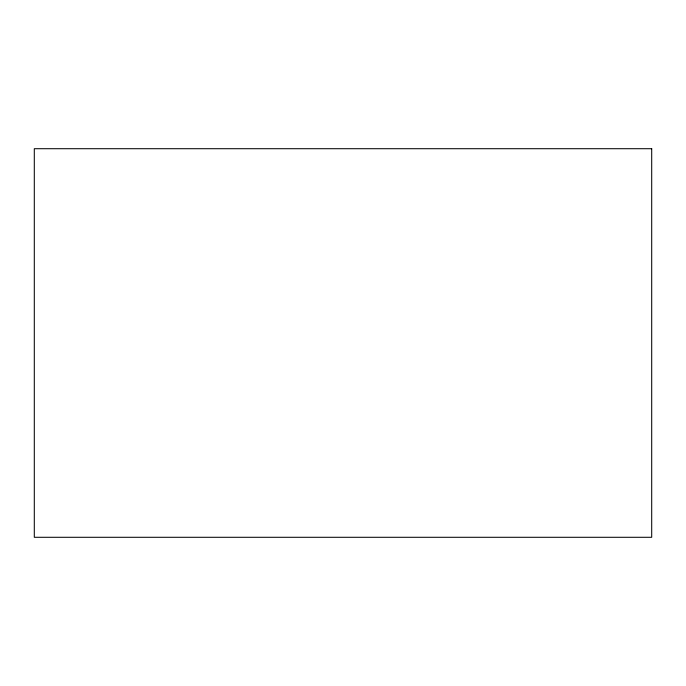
<?xml version="1.0" encoding="UTF-8"?>
<svg xmlns="http://www.w3.org/2000/svg" width="686" height="686" viewBox="0 0 686 686"><rect width="100%" height="100%" fill="white"/><g stroke="black" fill="none" stroke-linecap="round" stroke-linejoin="round"><path stroke-width="1.03" d="M651.7 148.708L34.3 148.708L34.3 537.292L651.7 537.292L651.7 148.708"/></g></svg>
